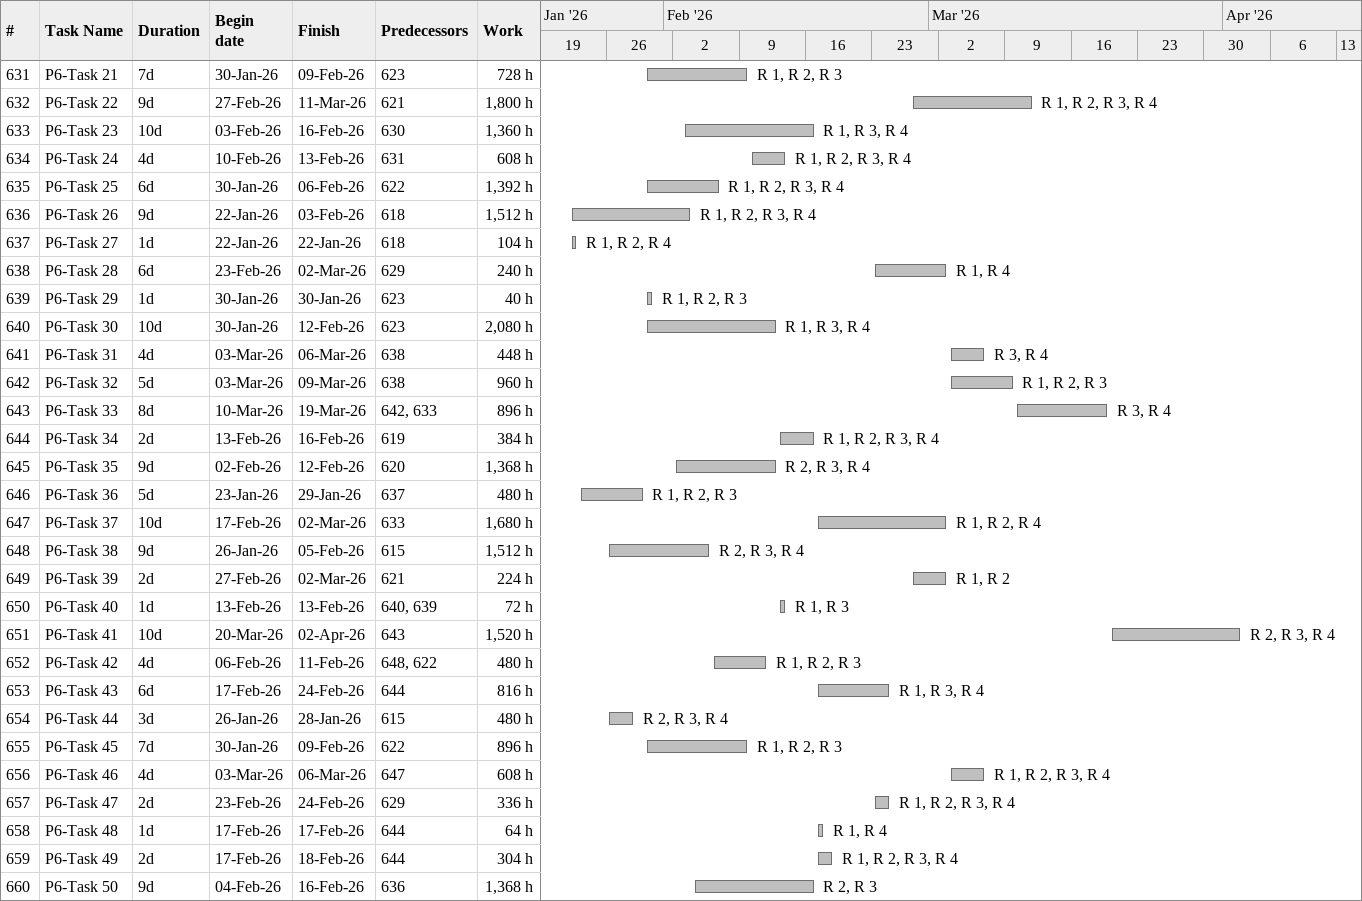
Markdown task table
| ID | Task | Duration | Start | Finish | Predecessors | Resources | Work (h) |
|---|---|---|---|---|---|---|---|
| 631 | P6-Task 21 | 7d | 2026-01-30 | 2026-02-09 | 623 | R 1, R 2, R 3 | 728 |
| 632 | P6-Task 22 | 9d | 2026-02-27 | 2026-03-11 | 621 | R 1, R 2, R 3, R 4 | 1800 |
| 633 | P6-Task 23 | 10d | 2026-02-03 | 2026-02-16 | 630 | R 1, R 3, R 4 | 1360 |
| 634 | P6-Task 24 | 4d | 2026-02-10 | 2026-02-13 | 631 | R 1, R 2, R 3, R 4 | 608 |
| 635 | P6-Task 25 | 6d | 2026-01-30 | 2026-02-06 | 622 | R 1, R 2, R 3, R 4 | 1392 |
| 636 | P6-Task 26 | 9d | 2026-01-22 | 2026-02-03 | 618 | R 1, R 2, R 3, R 4 | 1512 |
| 637 | P6-Task 27 | 1d | 2026-01-22 | 2026-01-22 | 618 | R 1, R 2, R 4 | 104 |
| 638 | P6-Task 28 | 6d | 2026-02-23 | 2026-03-02 | 629 | R 1, R 4 | 240 |
| 639 | P6-Task 29 | 1d | 2026-01-30 | 2026-01-30 | 623 | R 1, R 2, R 3 | 40 |
| 640 | P6-Task 30 | 10d | 2026-01-30 | 2026-02-12 | 623 | R 1, R 3, R 4 | 2080 |
| 641 | P6-Task 31 | 4d | 2026-03-03 | 2026-03-06 | 638 | R 3, R 4 | 448 |
| 642 | P6-Task 32 | 5d | 2026-03-03 | 2026-03-09 | 638 | R 1, R 2, R 3 | 960 |
| 643 | P6-Task 33 | 8d | 2026-03-10 | 2026-03-19 | 642, 633 | R 3, R 4 | 896 |
| 644 | P6-Task 34 | 2d | 2026-02-13 | 2026-02-16 | 619 | R 1, R 2, R 3, R 4 | 384 |
| 645 | P6-Task 35 | 9d | 2026-02-02 | 2026-02-12 | 620 | R 2, R 3, R 4 | 1368 |
| 646 | P6-Task 36 | 5d | 2026-01-23 | 2026-01-29 | 637 | R 1, R 2, R 3 | 480 |
| 647 | P6-Task 37 | 10d | 2026-02-17 | 2026-03-02 | 633 | R 1, R 2, R 4 | 1680 |
| 648 | P6-Task 38 | 9d | 2026-01-26 | 2026-02-05 | 615 | R 2, R 3, R 4 | 1512 |
| 649 | P6-Task 39 | 2d | 2026-02-27 | 2026-03-02 | 621 | R 1, R 2 | 224 |
| 650 | P6-Task 40 | 1d | 2026-02-13 | 2026-02-13 | 640, 639 | R 1, R 3 | 72 |
| 651 | P6-Task 41 | 10d | 2026-03-20 | 2026-04-02 | 643 | R 2, R 3, R 4 | 1520 |
| 652 | P6-Task 42 | 4d | 2026-02-06 | 2026-02-11 | 648, 622 | R 1, R 2, R 3 | 480 |
| 653 | P6-Task 43 | 6d | 2026-02-17 | 2026-02-24 | 644 | R 1, R 3, R 4 | 816 |
| 654 | P6-Task 44 | 3d | 2026-01-26 | 2026-01-28 | 615 | R 2, R 3, R 4 | 480 |
| 655 | P6-Task 45 | 7d | 2026-01-30 | 2026-02-09 | 622 | R 1, R 2, R 3 | 896 |
| 656 | P6-Task 46 | 4d | 2026-03-03 | 2026-03-06 | 647 | R 1, R 2, R 3, R 4 | 608 |
| 657 | P6-Task 47 | 2d | 2026-02-23 | 2026-02-24 | 629 | R 1, R 2, R 3, R 4 | 336 |
| 658 | P6-Task 48 | 1d | 2026-02-17 | 2026-02-17 | 644 | R 1, R 4 | 64 |
| 659 | P6-Task 49 | 2d | 2026-02-17 | 2026-02-18 | 644 | R 1, R 2, R 3, R 4 | 304 |
| 660 | P6-Task 50 | 9d | 2026-02-04 | 2026-02-16 | 636 | R 2, R 3 | 1368 |
